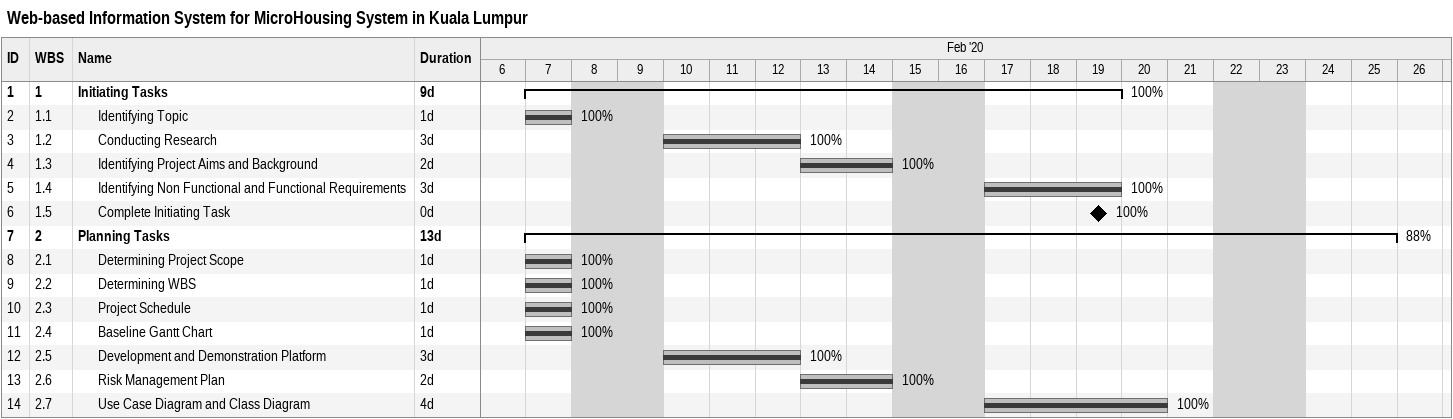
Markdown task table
Web-based Information System for MicroHousing System in Kuala Lumpur

| ID | WBS | Task | Duration | Start | Finish | % complete |
|---|---|---|---|---|---|---|
| 1 | 1 | **Initiating Tasks** | 9d | 2020-02-07 | 2020-02-19 | 100 |
| 2 | 1.1 | Identifying Topic | 1d | 2020-02-07 | 2020-02-07 | 100 |
| 3 | 1.2 | Conducting Research | 3d | 2020-02-10 | 2020-02-12 | 100 |
| 4 | 1.3 | Identifying Project Aims and Background | 2d | 2020-02-13 | 2020-02-14 | 100 |
| 5 | 1.4 | Identifying Non Functional and Functional Requirements | 3d | 2020-02-17 | 2020-02-19 | 100 |
| 6 | 1.5 | Complete Initiating Task | 0d | 2020-02-19 | 2020-02-19 | 100 |
| 7 | 2 | **Planning Tasks** | 13d | 2020-02-07 | 2020-02-25 | 88 |
| 8 | 2.1 | Determining Project Scope | 1d | 2020-02-07 | 2020-02-07 | 100 |
| 9 | 2.2 | Determining WBS | 1d | 2020-02-07 | 2020-02-07 | 100 |
| 10 | 2.3 | Project Schedule | 1d | 2020-02-07 | 2020-02-07 | 100 |
| 11 | 2.4 | Baseline Gantt Chart | 1d | 2020-02-07 | 2020-02-07 | 100 |
| 12 | 2.5 | Development and Demonstration Platform | 3d | 2020-02-10 | 2020-02-12 | 100 |
| 13 | 2.6 | Risk Management Plan | 2d | 2020-02-13 | 2020-02-14 | 100 |
| 14 | 2.7 | Use Case Diagram and Class Diagram | 4d | 2020-02-17 | 2020-02-20 | 100 |
